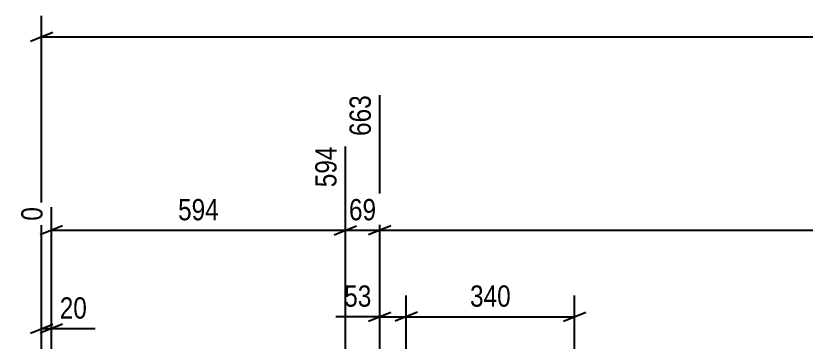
# Model space of a CAD drawing. Header units: millimetres. Extents: x -563 to 626, y -882 to -41.
# Drawn here: x -492.8 to -386.4, y -188.8 to -144.9 of the extents above; entities that cross this region are included whole.
import ezdxf

# ---------------------------------------------------------------- set-up
doc = ezdxf.new("R2010")
doc.units = ezdxf.units.MM
doc.styles.add('Arial Narrow', font='ARIALN.TTF', dxfattribs={"height": 0.2})

# ---------------------------------------------------------------- blocks, each defined once
blk = doc.blocks.new('StraightDimension-761534688-22443 - 6164')
at = {"color": 7, "linetype": 'Continuous'}
for p, q in [((-443.81, -208.88), (-443.81, -182.56)), ((-440.24, -193.3), (-440.24, -182.56)), ((-445.31, -186.01), (-442.31, -184.81)), ((-438.74, -184.81), (-441.74, -186.01)), ((-443.81, -185.41), (-449.71, -185.41)), ((-443.81, -185.41), (-449.71, -185.41)), ((-443.81, -185.41), (-440.24, -185.41))]:
    blk.add_line(p, q, dxfattribs=at)
at = {"color": 0}
blk.add_wipeout([(-444.33, -184.66), (-444.33, -180.46), (-449.19, -180.46), (-449.19, -184.66)], dxfattribs=at)
at = {"color": 3, "style": 'Arial Narrow'}
blk.add_text('53', height=2.863, dxfattribs=at).set_placement((-448.59, -184.06))
blk = doc.blocks.new('StraightDimension-761534688-6940 - 6164')
at = {"color": 7, "linetype": 'Continuous'}
for p, q in [((-489.36, -201.21), (-489.36, -144.91)), ((-487.86, -147.16), (-490.86, -148.36)), ((-489.36, -147.76), (-206.88, -147.76))]:
    blk.add_line(p, q, dxfattribs=at)
blk = doc.blocks.new('StraightDimension-761534688-22442 - 6164')
at = {"color": 7, "linetype": 'Continuous'}
for p, q in [((-440.24, -193.3), (-440.24, -182.56)), ((-417.55, -192.29), (-417.55, -182.56)), ((-438.74, -184.81), (-441.74, -186.01)), ((-419.05, -186.01), (-416.05, -184.81)), ((-440.24, -185.41), (-417.55, -185.41))]:
    blk.add_line(p, q, dxfattribs=at)
at = {"color": 0}
blk.add_wipeout([(-425.55, -184.66), (-425.55, -180.46), (-432.24, -180.46), (-432.24, -184.66)], dxfattribs=at)
at = {"color": 3, "style": 'Arial Narrow'}
blk.add_text('340', height=2.863, dxfattribs=at).set_placement((-431.64, -184.06))
blk = doc.blocks.new('StraightDimension-761534688-7148 - 6164')
at = {"color": 7, "linetype": 'Continuous'}
for p, q in [((-489.36, -201.21), (-489.36, -184.16)), ((-488.03, -201.21), (-488.03, -184.16)), ((-490.86, -187.61), (-487.86, -186.41)), ((-486.53, -186.41), (-489.53, -187.61)), ((-489.36, -187.01), (-488.03, -187.01)), ((-488.03, -187.01), (-482.12, -187.01)), ((-488.03, -187.01), (-482.12, -187.01))]:
    blk.add_line(p, q, dxfattribs=at)
at = {"color": 0}
blk.add_wipeout([(-482.65, -186.26), (-482.65, -182.06), (-487.51, -182.06), (-487.51, -186.26)], dxfattribs=at)
at = {"color": 3, "style": 'Arial Narrow'}
blk.add_text('20', height=2.863, dxfattribs=at).set_placement((-486.91, -185.66))
blk = doc.blocks.new('StraightDimension-761534688-12094 - 6164')
at = {"color": 7, "linetype": 'Continuous'}
for p, q in [((-443.81, -208.88), (-443.81, -155.6)), ((-442.31, -173.18), (-445.31, -174.38)), ((-443.81, -173.78), (-307.6, -173.78))]:
    blk.add_line(p, q, dxfattribs=at)
blk = doc.blocks.new('StraightDimension-761534688-12095 - 6164')
at = {"color": 7, "linetype": 'Continuous'}
for p, q in [((-443.81, -208.88), (-443.81, -155.6)), ((-448.43, -218.88), (-448.43, -162.5)), ((-449.93, -174.38), (-446.93, -173.18)), ((-442.31, -173.18), (-445.31, -174.38)), ((-448.43, -173.78), (-443.81, -173.78))]:
    blk.add_line(p, q, dxfattribs=at)
at = {"color": 0, "linetype": 'Continuous'}
blk.add_wipeout([(-444.41, -155), (-448.61, -155), (-448.61, -161.68), (-444.41, -161.68)], dxfattribs=at)
at = {"color": 3, "linetype": 'Continuous', "style": 'Arial Narrow'}
blk.add_text('663', height=2.863, rotation=90.0002, dxfattribs=at).set_placement((-445.01, -161.08))
at = {"color": 0}
blk.add_wipeout([(-443.69, -173.03), (-443.69, -168.83), (-448.55, -168.83), (-448.55, -173.03)], dxfattribs=at)
at = {"color": 3, "style": 'Arial Narrow'}
blk.add_text('69', height=2.863, dxfattribs=at).set_placement((-447.95, -172.43))
blk = doc.blocks.new('StraightDimension-761534688-12096 - 6164')
at = {"color": 7, "linetype": 'Continuous'}
for p, q in [((-448.43, -218.88), (-448.43, -162.5)), ((-488.03, -208.88), (-488.03, -170.65)), ((-486.53, -173.18), (-489.53, -174.38)), ((-449.93, -174.38), (-446.93, -173.18)), ((-488.03, -173.78), (-448.43, -173.78))]:
    blk.add_line(p, q, dxfattribs=at)
at = {"color": 0, "linetype": 'Continuous'}
blk.add_wipeout([(-449.03, -161.9), (-453.23, -161.9), (-453.23, -168.58), (-449.03, -168.58)], dxfattribs=at)
at = {"color": 0}
blk.add_wipeout([(-464.89, -173.03), (-464.89, -168.83), (-471.57, -168.83), (-471.57, -173.03)], dxfattribs=at)
at = {"color": 3, "linetype": 'Continuous', "style": 'Arial Narrow'}
blk.add_text('594', height=2.863, rotation=90.0002, dxfattribs=at).set_placement((-449.63, -167.98))
at = {"color": 3, "style": 'Arial Narrow'}
blk.add_text('594', height=2.863, dxfattribs=at).set_placement((-470.97, -172.43))
at = {"color": 0, "linetype": 'Continuous'}
blk.add_wipeout([(-488.63, -170.05), (-492.83, -170.05), (-492.83, -173.08), (-488.63, -173.08)], dxfattribs=at)
at = {"color": 3, "linetype": 'Continuous', "style": 'Arial Narrow'}
blk.add_text('0', height=2.86, rotation=90.0002, dxfattribs=at).set_placement((-489.23, -172.48))

msp = doc.modelspace()

# ---------------------------------------------------------------- block references
msp.add_blockref('StraightDimension-761534688-22443 - 6164', (0, 0))

# ---------------------------------------------------------------- next in the draw order: block references
msp.add_blockref('StraightDimension-761534688-6940 - 6164', (0, 0))

# ---------------------------------------------------------------- next in the draw order: block references
for name in ['StraightDimension-761534688-22442 - 6164', 'StraightDimension-761534688-7148 - 6164']:
    msp.add_blockref(name, (0, 0))

# ---------------------------------------------------------------- next in the draw order: block references
msp.add_blockref('StraightDimension-761534688-12094 - 6164', (0, 0))

# ---------------------------------------------------------------- next in the draw order: block references
msp.add_blockref('StraightDimension-761534688-12095 - 6164', (0, 0))

# ---------------------------------------------------------------- next in the draw order: block references
msp.add_blockref('StraightDimension-761534688-12096 - 6164', (0, 0))

doc.saveas('drawing.dxf')
